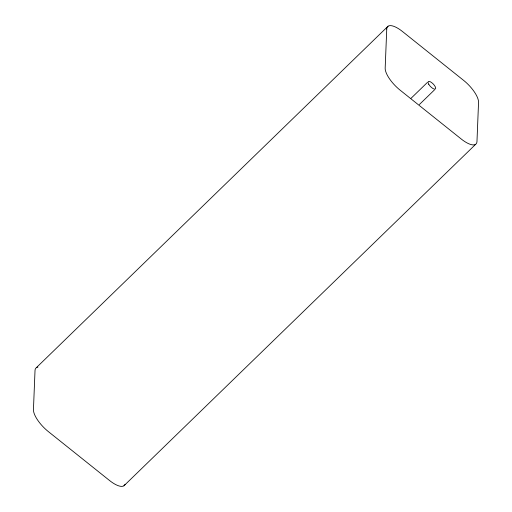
<?xml version="1.0" encoding="UTF-8"?>
<svg xmlns="http://www.w3.org/2000/svg" width="512" height="512" viewBox="0 0 512 512"><rect width="100%" height="100%" fill="white"/><g stroke="black" fill="none" stroke-linecap="round" stroke-linejoin="round"><path stroke-width="0.77" d="M427.302 82.522L411.078 98.278M36.333 367.693L388.058 26.214M419.366 104.55L434.445 89.92M123.936 485.786L475.661 144.307M37.901 367.123A20.57 7.507 45.8 0 0 35.021 370.502L33.446 409.6A20.57 7.507 45.8 0 0 48.358 431.603L109.555 480.518A20.57 7.507 45.8 0 0 125.018 484.294M386.746 29.024L385.178 68.122A20.57 7.507 45.8 0 0 400.083 90.125L461.28 139.046A20.57 7.507 45.8 0 0 476.973 141.498L478.547 102.4A20.57 7.507 45.8 0 0 463.635 80.397L402.438 31.482A20.57 7.507 45.8 0 0 386.746 29.024M428.8 84.384A5.139 1.875 45.8 0 0 435.379 89.005A5.139 1.875 45.8 0 0 431.398 82.4A5.139 1.875 45.8 0 0 428.8 84.384"/></g></svg>
